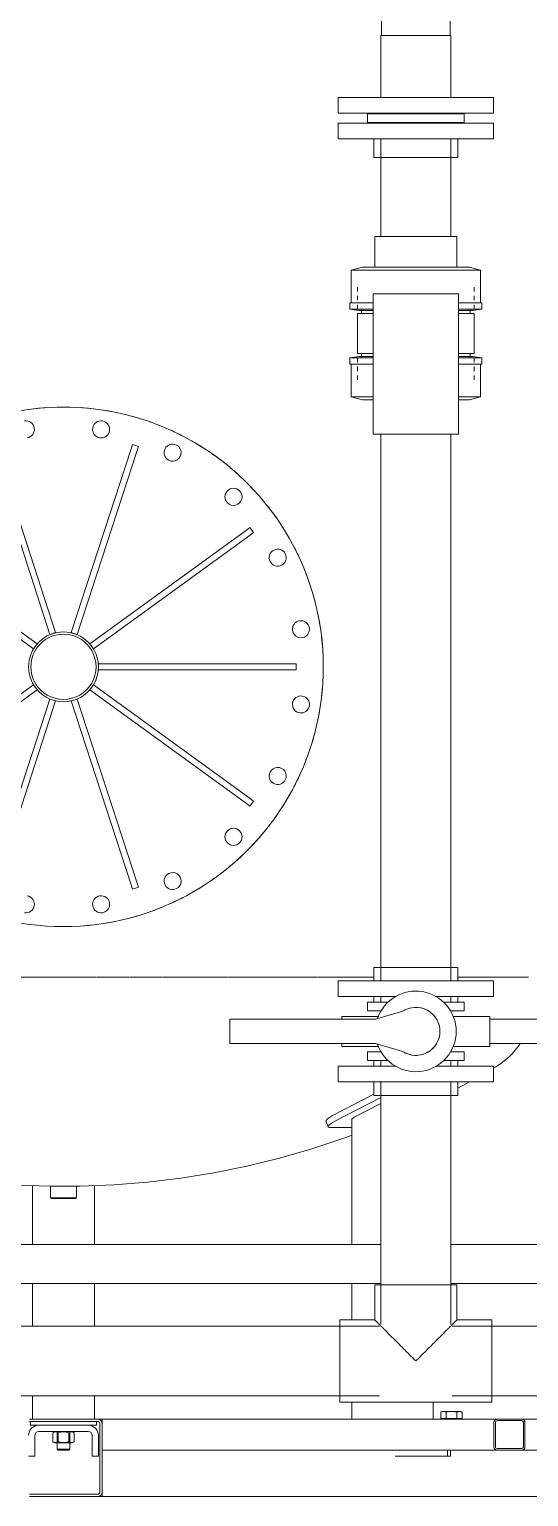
# Model space of a CAD drawing. Header units: millimetres. Extents: x -3824 to 3958, y -576 to 3647.
# Drawn here: x 1739 to 2383, y 0 to 1892 of the extents above; entities that cross this region are included whole.
import ezdxf

# ---------------------------------------------------------------- set-up
doc = ezdxf.new("R2010")
doc.units = ezdxf.units.MM
for name, color, linetype, lineweight in [('A_--------_E-', 8, 'Continuous', 9), ('M-_EQPT----_E', 7, 'Continuous', 9), ('M-_WATR----_E', 5, 'Continuous', 9), ('S-_STRL----_A', 7, 'Continuous', 9)]:
    doc.layers.add(name, color=color, linetype=linetype, lineweight=lineweight)

# ---------------------------------------------------------------- blocks, each defined once
blk = doc.blocks.new('PNS-0100 MAIN FRAME - ASY PNS-0100 MAIN FRAME_iam-651195-Разрез 2')
at = {"layer": 'A_--------_E-'}
for p, q in [((1833.2, 100), (1827.2, 100)), ((2342.2, 100), (1833.2, 100)), ((1833.2, 96), (1833.2, 100)), ((1833.2, 96), (1833.2, 94)), ((2883.2, 100), (2374.3, 100)), ((1833.2, 60), (2342.2, 60)), ((2374.3, 60), (2883.2, 60)), ((1833.2, 0), (1833.2, 6)), ((1833.2, 0), (2883.2, 0)), ((1827.2, 0), (1833.2, 0))]:
    blk.add_line(p, q, dxfattribs=at)
at = {"layer": 'S-_STRL----_A'}
for p, q in [((1739.2, 100), (1827.2, 100)), ((1739.2, 97), (1827.2, 97)), ((2338.2, 96), (2338.2, 64)), ((2340.2, 96), (2340.2, 64)), ((2342.2, 100), (2374.2, 100)), ((2342.2, 98), (2374.2, 98)), ((2376.2, 96), (2376.2, 64)), ((2378.2, 96), (2378.2, 64)), ((1830.2, 94), (1830.2, 6)), ((1833.2, 94), (1833.2, 6)), ((2342.2, 62), (2374.2, 62)), ((2374.2, 60), (2342.2, 60)), ((1739.2, 3), (1827.2, 3)), ((1827.2, 0), (1739.2, 0))]:
    blk.add_line(p, q, dxfattribs=at)
for centre, radius, start, end in [((1827.2, 94), 6, 0, 90), ((1827.2, 94), 3, 360, 90), ((2342.2, 96), 4, 90, 180), ((2342.2, 96), 2, 90, 180), ((2374.2, 96), 4, 0, 90), ((2374.2, 96), 2, 0, 90), ((2342.2, 64), 4, 180, 270), ((2342.2, 64), 2, 180, 270), ((2374.2, 64), 2, 270, 360), ((2374.2, 64), 4, 270, 0), ((1827.2, 6), 3, 270, 360), ((1827.2, 6), 6, 270, 0)]:
    blk.add_arc(centre, radius, start, end, dxfattribs=at)
blk = doc.blocks.new('PNS-0100 MAIN FRAME - Standard-550811-Разрез 2')
blk.add_blockref('PNS-0100 MAIN FRAME - ASY PNS-0100 MAIN FRAME_iam-651195-Разрез 2', (0, 0))
blk = doc.blocks.new('PNS-Filter column D1200 _180 Left feed 90-50_ - ASY PNS-Filter column D1200_iam-V1-Разрез 2')
at = {"layer": 'A_--------_E-'}
for p, q in [((2281.9, 1884.1), (2281.9, 2056.1)), ((2193, 1944.6), (2193, 1884.1)), ((2192.5, 1884.1), (2192.5, 1804.1)), ((2211.7, 1884.1), (2192.5, 1884.1)), ((2282.5, 1884.1), (2211.7, 1884.1)), ((2282.5, 1804.1), (2282.5, 1884.1)), ((2137.5, 1804.1), (2137.5, 1784.1)), ((2319.4, 1804.1), (2137.5, 1804.1)), ((2337.5, 1804.1), (2319.4, 1804.1)), ((2337.5, 1784.1), (2337.5, 1804.1)), ((2319.4, 1784.1), (2137.5, 1784.1)), ((2337.5, 1784.1), (2319.4, 1784.1)), ((1783.2, 1405.1), (1783.2, 1404.8)), ((1783.2, 1404.8), (1783.2, 1405.1)), ((1688.4, 1349), (1765.5, 1111.7)), ((1773.1, 1114.2), (1696, 1351.4)), ((1870.4, 1351.4), (1793.3, 1114.2)), ((1800.9, 1111.7), (1878, 1349)), ((1870.4, 1351.4), (1872.1, 1356.7)), ((1879.7, 1354.2), (1872.1, 1356.7)), ((1879.7, 1354.2), (1878, 1349)), ((2019.1, 1246.5), (2023.6, 1249.7)), ((2028.3, 1243.2), (2023.6, 1249.7)), ((1542.6, 1240), (1744.5, 1093.3)), ((1749.2, 1099.8), (1547.3, 1246.5)), ((2019.1, 1246.5), (1817.3, 1099.8)), ((1822, 1093.3), (2023.8, 1240)), ((2028.3, 1243.2), (2023.8, 1240)), ((1744.5, 1093.3), (1749.2, 1099.8)), ((1765.5, 1111.7), (1773.1, 1114.2)), ((1793.3, 1114.2), (1800.9, 1111.7)), ((1817.3, 1099.8), (1822, 1093.3)), ((2077.7, 1074.1), (1828.2, 1074.1)), ((1828.2, 1074.1), (1828.2, 1066.1)), ((1828.2, 1066.1), (2077.7, 1066.1)), ((2077.7, 1074.1), (2083.2, 1074.1)), ((2083.2, 1066.1), (2077.7, 1066.1)), ((2083.2, 1066.1), (2083.2, 1074.1)), ((2118.2, 1070.1), (2117.9, 1070.1)), ((2118.2, 1070.1), (2117.9, 1070.1)), ((1744.5, 1046.9), (1542.6, 900.3)), ((1749.2, 1040.4), (1744.5, 1046.9)), ((1822, 1046.9), (1817.3, 1040.4)), ((2023.8, 900.3), (1822, 1046.9)), ((1547.3, 893.8), (1749.2, 1040.4)), ((1765.5, 1028.6), (1688.4, 791.3)), ((1696, 788.8), (1773.1, 1026.1)), ((1773.1, 1026.1), (1765.5, 1028.6)), ((1800.9, 1028.6), (1793.3, 1026.1)), ((1793.3, 1026.1), (1870.4, 788.8)), ((1878, 791.3), (1800.9, 1028.6)), ((1817.3, 1040.4), (2019.1, 893.8)), ((2023.6, 890.6), (2019.1, 893.8)), ((2023.6, 890.6), (2028.3, 897)), ((2023.8, 900.3), (2028.3, 897)), ((1872.1, 783.6), (1870.4, 788.8)), ((1872.1, 783.6), (1879.7, 786)), ((1878, 791.3), (1879.7, 786)), ((1783.2, 735.5), (1783.2, 735.1)), ((1783.2, 735.5), (1783.2, 735.1)), ((1782.2, 670.1), (1696.7, 670.1)), ((1739.7, 670.1), (1782.2, 670.1)), ((1825.4, 670.1), (1782.9, 670.1)), ((1782.9, 670.1), (1825.4, 670.1)), ((1868.4, 670.1), (1826.2, 670.1)), ((1826.2, 670.1), (1868.4, 670.1)), ((1911, 670.1), (1869.2, 670.1)), ((1869.2, 670.1), (1911, 670.1)), ((1952.9, 670.1), (1911.7, 670.1)), ((1911.7, 670.1), (1952.9, 670.1)), ((1994, 670.1), (1953.6, 670.1)), ((1953.6, 670.1), (1994, 670.1)), ((2034, 670.1), (1994.7, 670.1)), ((1994.7, 670.1), (2034, 670.1)), ((2072.7, 670.1), (2034.6, 670.1)), ((2034.7, 670.1), (2072.7, 670.1)), ((2110, 670.1), (2073.3, 670.1)), ((2073.3, 670.1), (2109.9, 670.1)), ((2145.5, 670.1), (2110.5, 670.1)), ((2110.5, 670.1), (2145.5, 670.1)), ((2179.3, 670.1), (2146.1, 670.1)), ((2146.1, 670.1), (2179.3, 670.1)), ((2183.6, 670.1), (2179.8, 670.1)), ((2179.8, 670.1), (2183.6, 670.1)), ((2292.5, 670.1), (2291.5, 670.1)), ((2291.5, 670.1), (2292.4, 670.1)), ((2314.6, 670.1), (2292.8, 670.1)), ((2292.8, 670.1), (2314.6, 670.1)), ((2334, 670.1), (2314.9, 670.1)), ((2314.9, 670.1), (2334, 670.1)), ((2345.7, 670.1), (2334.3, 670.1)), ((2345.7, 670.1), (2350.6, 670.1)), ((2358, 670.1), (2350.8, 670.1)), ((2358, 670.1), (2364.4, 670.1)), ((2370.3, 670.1), (2364.5, 670.1)), ((2370.3, 670.1), (2375.1, 670.1)), ((2379.5, 670.1), (2375.3, 670.1)), ((2379.5, 670.1), (2382.9, 670.1)), ((2340.6, 554.4), (2337.5, 552.6)), ((2183.5, 518.9), (2130.2, 491.4)), ((2133, 484.1), (2192.5, 514.8)), ((2192.5, 507.1), (2158.1, 489.3)), ((2121.6, 484.2), (2124.4, 476.9)), ((2155.3, 475.9), (2127.2, 475.9)), ((2155.1, 487), (2155.1, 325)), ((1743.2, 401.1), (1743.2, 325)), ((1766.5, 400.4), (1766.5, 385.3)), ((1783.2, 400.3), (1766.5, 400.3)), ((1800, 400.3), (1783.2, 400.3)), ((1800, 385.3), (1800, 400.7)), ((1823.2, 325), (1823.2, 401.2)), ((1766.5, 385.3), (1783.2, 385.3)), ((1783.2, 385.3), (1800, 385.3)), ((1743.2, 275), (1743.2, 220)), ((1823.2, 220), (1823.2, 275)), ((2155.1, 275), (2155.1, 228)), ((1743.2, 130), (1743.2, 100)), ((1823.2, 100), (1823.2, 130)), ((2155.1, 122), (2155.1, 100)), ((2260, 100), (2260, 122)), ((1740.7, 97), (1740.7, 92)), ((1825.7, 92), (1825.7, 97)), ((2269.5, 108.9), (2271.3, 110)), ((2269.5, 100.8), (2269.5, 108.9)), ((2276.4, 100.8), (2269.5, 100.8)), ((2272.9, 110), (2271.3, 110)), ((2272.9, 110), (2271.6, 110)), ((2272.1, 100.8), (2272.1, 100)), ((2283.3, 110), (2272.9, 110)), ((2275.2, 110), (2272.9, 110)), ((2276.4, 100.8), (2276.4, 108.9)), ((2290.3, 100.8), (2276.4, 100.8)), ((2283.3, 110), (2280.6, 110)), ((2293.7, 110), (2283.3, 110)), ((2286, 110), (2283.3, 110)), ((2290.3, 100.8), (2290.3, 108.9)), ((2297.2, 100.8), (2290.3, 100.8)), ((2293.7, 110), (2291.5, 110)), ((2295.3, 110), (2293.7, 110)), ((2295.1, 110), (2293.7, 110)), ((2294.6, 100), (2294.6, 100.8)), ((2295.3, 110), (2297.2, 108.9)), ((2297.2, 100.8), (2297.2, 108.9)), ((1745.7, 92), (1740.7, 92)), ((1745.7, 92), (1820.7, 92)), ((1746.2, 79), (1746.2, 52)), ((1815.2, 92), (1751.2, 92)), ((1751.2, 84), (1815.2, 84)), ((1769.4, 82.5), (1772, 84)), ((1769.4, 70.7), (1769.4, 82.5)), ((1775.2, 84), (1775.2, 61.2)), ((1776.3, 70.7), (1776.3, 82.5)), ((1790.1, 70.7), (1790.1, 82.5)), ((1791.2, 61.2), (1791.2, 84)), ((1794.5, 84), (1797.1, 82.5)), ((1797.1, 70.7), (1797.1, 82.5)), ((1820.2, 79), (1820.2, 52)), ((1825.7, 92), (1820.7, 92)), ((1828.2, 52), (1828.2, 79)), ((1772, 69.2), (1769.4, 70.7)), ((1772, 69.2), (1794.5, 69.2)), ((1775.2, 61.2), (1776.4, 60)), ((1775.2, 61.2), (1779.2, 61.2)), ((1779.8, 60), (1776.4, 60)), ((1779.2, 61.2), (1791.2, 61.2)), ((1790, 60), (1779.8, 60)), ((1790, 60), (1791.2, 61.2)), ((1797.1, 70.7), (1794.5, 69.2)), ((2278.2, 60), (2278.2, 52)), ((2282.2, 60), (2282.2, 52)), ((1746.2, 52), (1738.2, 52)), ((1820.2, 52), (1828.2, 52)), ((2278.2, 52), (2211, 52)), ((2282.2, 52), (2278.2, 52))]:
    blk.add_line(p, q, dxfattribs=at)
at = {"layer": 'A_--------_E-', "flags": 128}
for points in [[(2372.2, 584.3), (2371.7, 583.7), (2369.4, 580.4), (2367, 577.3), (2364.4, 574.2), (2361.7, 571.2), (2358.9, 568.4), (2356, 565.7), (2352.9, 563.1), (2349.8, 560.6), (2346.6, 558.2), (2343.2, 556), (2340.6, 554.4)], [(2306.8, 535), (2303, 532.8), (2291.5, 526.8)], [(2158.1, 489.3), (2155.3, 487.4), (2155.1, 487)], [(1766.5, 400.3), (1723.1, 401.8), (1679.9, 405.1), (1636.8, 410.1), (1593.9, 416.8), (1551.4, 425.2), (1509.2, 435.3), (1467.5, 447.1), (1426.2, 460.6), (1411.1, 466.2)], [(2155.3, 466.2), (2144.7, 462.2), (2103.5, 448.5), (2061.8, 436.5), (2019.7, 426.2), (1977.2, 417.6), (1934.4, 410.7), (1891.3, 405.5), (1848.1, 402.1), (1804.7, 400.3), (1800, 400.3)]]:
    blk.add_lwpolyline(points, dxfattribs=at)
at = {"layer": 'A_--------_E-'}
for centre, radius, start, end in [((1783.2, 1070.1), 335, 45, 225), ((1783.2, 1070.1), 335, 93.7609, 96.5692), ((1783.2, 1070.1), 335, 90, 91.402), ((1783.2, 1070.1), 335, 88.598, 90), ((1783.2, 1070.1), 335, 83.4308, 86.2391), ((1783.2, 1070.1), 335, 78.2574, 81.0791), ((1734.7, 1376.3), 11, 279, 99), ((1831.7, 1376.3), 11, 81, 261), ((1831.7, 1376.3), 11, 261, 81), ((1783.2, 1070.1), 335, 73.0744, 75.9214), ((1783.2, 1070.1), 335, 67.8754, 70.7653), ((1783.2, 1070.1), 335, 62.6467, 65.579), ((1923.9, 1346.3), 11, 63, 243), ((1923.9, 1346.3), 11, 243, 63), ((1783.2, 1070.1), 335, 57.3527, 60.4568), ((1783.2, 1070.1), 335, 51.8626, 55.3039), ((1783.2, 1070.1), 335, 39.8483, 50.1517), ((1783.2, 1070.1), 335, 225, 45), ((2002.4, 1289.3), 11, 45, 225), ((2002.4, 1289.3), 11, 225, 45), ((1783.2, 1070.1), 335, 34.6961, 38.1374), ((1783.2, 1070.1), 335, 29.5432, 32.6473), ((2059.4, 1210.9), 11, 27, 207), ((2059.4, 1210.9), 11, 207, 27), ((1783.2, 1070.1), 335, 24.3894, 27.3533), ((1783.2, 1070.1), 335, 19.2347, 22.1246), ((1783.2, 1070.1), 335, 14.0786, 16.9256), ((1783.2, 1070.1), 335, 8.9209, 11.7426), ((2089.4, 1118.6), 11, 9, 189), ((2089.4, 1118.6), 11, 189, 9), ((1783.2, 1070.1), 45, 45, 225), ((1783.2, 1070.1), 42, 45, 225), ((1783.2, 1070.1), 45, 225, 45), ((1783.2, 1070.1), 42, 225, 45), ((1783.2, 1070.1), 335, 3.7609, 6.5692), ((1783.2, 1070.1), 335, 0, 1.402), ((1783.2, 1070.1), 335, 358.598, 360), ((1783.2, 1070.1), 335, 353.4308, 356.2391), ((2089.4, 1021.6), 11, 171, 351), ((2089.4, 1021.6), 11, 351, 171), ((1783.2, 1070.1), 335, 348.2574, 351.0791), ((1783.2, 1070.1), 335, 343.0744, 345.9214), ((1783.2, 1070.1), 335, 337.8754, 340.7653), ((2059.4, 929.4), 11, 153, 333), ((2059.4, 929.4), 11, 333, 153), ((1783.2, 1070.1), 335, 332.6467, 335.6106), ((1783.2, 1070.1), 335, 327.3527, 330.4568), ((1783.2, 1070.1), 335, 321.8626, 325.3039), ((2002.4, 850.9), 11, 135, 315), ((2002.4, 850.9), 11, 315, 135), ((1783.2, 1070.1), 335, 309.8483, 320.1517), ((1923.9, 793.9), 11, 117, 297), ((1923.9, 793.9), 11, 297, 117), ((1783.2, 1070.1), 335, 304.6961, 308.1374), ((1783.2, 1070.1), 335, 299.5432, 302.6473), ((1734.7, 763.9), 11, 261, 81), ((1831.7, 763.9), 11, 99, 279), ((1831.7, 763.9), 11, 279, 99), ((1783.2, 1070.1), 335, 289.2347, 292.1246), ((1783.2, 1070.1), 335, 294.3894, 297.3533), ((1783.2, 1070.1), 335, 278.9209, 281.7426), ((1783.2, 1070.1), 335, 284.0786, 286.9256), ((1783.2, 1070.1), 335, 263.4308, 266.2391), ((1783.2, 1070.1), 335, 268.598, 270), ((1783.2, 1070.1), 335, 270, 271.402), ((1783.2, 1070.1), 335, 273.7609, 276.5692), ((1751.2, 79), 13, 90, 180), ((1751.2, 79), 5, 90, 180), ((1815.2, 79), 13, 360, 90), ((1815.2, 79), 5, 360, 90)]:
    blk.add_arc(centre, radius, start, end, dxfattribs=at)
for centre, end_param in [((2140.2, 491.4), 3.233871), ((2143, 484.1), 3.62657)]:
    blk.add_ellipse(centre, major_axis=(18.6, 7.2), ratio=0.204303, start_param=2.055774, end_param=end_param, dxfattribs=at)
for points in [[(2272.9, 110), (2272.6, 110), (2271.8, 109.9), (2270.7, 109.6), (2269.9, 109.2), (2269.5, 108.9)], [(2276.4, 108.9), (2276, 109.2), (2275.2, 109.6), (2274.1, 109.9), (2273.3, 110), (2272.9, 110)], [(2283.3, 110), (2282.6, 110), (2281.1, 109.9), (2278.9, 109.6), (2277.3, 109.2), (2276.4, 108.9)], [(2290.3, 108.9), (2289.4, 109.2), (2287.8, 109.6), (2285.6, 109.9), (2284.1, 110), (2283.3, 110)], [(2293.7, 110), (2293.4, 110), (2292.6, 109.9), (2291.5, 109.6), (2290.7, 109.2), (2290.3, 108.9)], [(2297.2, 108.9), (2296.8, 109.2), (2296, 109.6), (2294.8, 109.9), (2294.1, 110), (2293.7, 110)]]:
    blk.add_open_spline(points, degree=3, dxfattribs=at)
for points, knots in [([(1776.3, 82.5), (1775.8, 82.7), (1775, 83.2), (1773.5, 83.6), (1771.8, 83.6), (1770.2, 83), (1769.4, 82.5)], [0, 0, 0, 0, 0.166667, 0.333333, 0.666667, 1, 1, 1, 1]), ([(1790.1, 82.5), (1789.3, 82.7), (1787.6, 83.2), (1784.6, 83.6), (1781.1, 83.6), (1778, 83), (1776.3, 82.5)], [0, 0, 0, 0, 0.166667, 0.333333, 0.666667, 1, 1, 1, 1]), ([(1797.1, 82.5), (1796.7, 82.7), (1796, 83.1), (1794.7, 83.5), (1792.9, 83.7), (1791.3, 83.1), (1790.1, 82.5)], [0, 0, 0, 0, 0.142857, 0.285714, 0.571429, 1, 1, 1, 1]), ([(1769.4, 70.7), (1769.7, 70.5), (1770.5, 70.1), (1771.8, 69.7), (1773.6, 69.5), (1775.2, 70.1), (1776.3, 70.7)], [0, 0, 0, 0, 0.142857, 0.285714, 0.571429, 1, 1, 1, 1]), ([(1776.3, 70.7), (1777.2, 70.5), (1778.8, 70), (1781.8, 69.6), (1785.3, 69.6), (1788.4, 70.2), (1790.1, 70.7)], [0, 0, 0, 0, 0.166667, 0.333333, 0.666667, 1, 1, 1, 1]), ([(1790.1, 70.7), (1790.6, 70.5), (1791.4, 70), (1792.9, 69.6), (1794.6, 69.6), (1796.2, 70.2), (1797.1, 70.7)], [0, 0, 0, 0, 0.166667, 0.333333, 0.666667, 1, 1, 1, 1])]:
    blk.add_open_spline(points, degree=3, knots=knots, dxfattribs=at)
blk = doc.blocks.new('PNS-Filter column D1200 _180 Left feed 90-50_ - Standard-V2-Разрез 2')
at = {"layer": 'M-_EQPT----_E'}
for p, q in [((2192.5, 1784.1), (2192.5, 1783.1)), ((2282.5, 1783.1), (2282.5, 1784.1)), ((1767.2, 385.3), (1767.2, 384.3)), ((1767.2, 384.3), (1767.6, 384.3)), ((1767.7, 384.3), (1799.2, 384.3)), ((1799.2, 384.3), (1799.2, 385.3))]:
    blk.add_line(p, q, dxfattribs=at)
blk.add_blockref('PNS-Filter column D1200 _180 Left feed 90-50_ - ASY PNS-Filter column D1200_iam-V1-Разрез 2', (0, 0))
blk = doc.blocks.new('COMER_TE40_U-PVC тройник равнопроходный - DN16 - DN315 _Grey_-566867-Разрез 2')
at = {"layer": 'M-_WATR----_E', "color": 33, "lineweight": 20}
for p, q in [((684.5, 273), (684.5, 228)), ((790.5, 273), (684.5, 273)), ((790.5, 228), (790.5, 273)), ((684.5, 228), (639.5, 228)), ((639.5, 228), (639.5, 122)), ((835.5, 228), (790.5, 228)), ((835.5, 122), (835.5, 228)), ((639.5, 122), (835.5, 122))]:
    blk.add_line(p, q, dxfattribs=at)
for points, knots in [([(737.5, 175), (734.8, 177.6), (729.5, 182.9), (721.7, 190.8), (714, 198.5), (707.9, 204.6), (703.2, 209.2), (699.9, 212.6), (697.3, 215.2), (695.3, 217.2), (693.9, 218.6), (692.5, 220), (691.2, 221.2), (690, 222.4), (688.9, 223.5), (688, 224.5), (686.8, 225.7), (685.1, 227.4), (684.5, 228), (684.5, 228)], [0, 0, 0, 0, 0.111111, 0.222222, 0.333333, 0.444444, 0.5, 0.555556, 0.611111, 0.638889, 0.666667, 0.694444, 0.722222, 0.75, 0.777778, 0.805556, 0.833333, 0.888889, 1, 1, 1, 1]), ([(790.5, 228), (790.4, 228), (789.9, 227.4), (788.2, 225.7), (787, 224.5), (786, 223.5), (784.9, 222.4), (783.7, 221.2), (782.4, 220), (781.1, 218.6), (779.7, 217.2), (777.7, 215.2), (770.9, 208.4), (760.4, 197.9), (747.4, 184.9), (740.8, 178.3), (737.5, 175)], [0, 0, 0, 0, 0.111111, 0.166667, 0.194444, 0.222222, 0.25, 0.277778, 0.305556, 0.333333, 0.361111, 0.388889, 0.444444, 0.722222, 0.861111, 1, 1, 1, 1])]:
    blk.add_open_spline(points, degree=3, knots=knots, dxfattribs=at)
blk = doc.blocks.new('COMER_industrial series - BVI10-EL090-345467-Разрез 2')
at = {"layer": 'M-_WATR----_E', "color": 33, "lineweight": 20}
for p, q in [((-815.3, 1625), (-815.3, 1585.6)), ((-815.3, 1625), (-709.7, 1625)), ((-709.7, 1585.6), (-709.7, 1625)), ((-831.5, 1585.6), (-846, 1581.7)), ((-846, 1581.7), (-846, 1539.5)), ((-679, 1581.7), (-846, 1581.7)), ((-693.5, 1585.6), (-831.5, 1585.6)), ((-679, 1581.7), (-693.5, 1585.6)), ((-679, 1539.5), (-679, 1581.7)), ((-837.8, 1559.8), (-837.8, 1554.2)), ((-687.3, 1554.2), (-687.3, 1559.8)), ((-847.5, 1539.5), (-847.5, 1531.5)), ((-817.5, 1539.5), (-847.5, 1539.5)), ((-837.8, 1548.5), (-837.8, 1542.8)), ((-837.8, 1537.1), (-837.8, 1531.5)), ((-817.5, 1551), (-817.5, 1370)), ((-707.5, 1551), (-817.5, 1551)), ((-707.5, 1370), (-707.5, 1551)), ((-677.5, 1539.5), (-707.5, 1539.5)), ((-687.3, 1542.8), (-687.3, 1548.5)), ((-687.3, 1531.5), (-687.3, 1537.1)), ((-677.5, 1531.5), (-677.5, 1539.5)), ((-847.5, 1531.5), (-836, 1529.5)), ((-817.5, 1531.5), (-847.5, 1531.5)), ((-837.8, 1525.8), (-837.8, 1474.2)), ((-837.8, 1525.8), (-817.7, 1525.8)), ((-836, 1529.5), (-817.7, 1529.5)), ((-832.6, 1530.9), (-832.6, 1525.8)), ((-677.5, 1531.5), (-707.5, 1531.5)), ((-707.3, 1529.5), (-689, 1529.5)), ((-707.3, 1525.8), (-687.3, 1525.8)), ((-692.4, 1525.8), (-692.4, 1530.9)), ((-689, 1529.5), (-677.5, 1531.5)), ((-687.3, 1474.2), (-687.3, 1525.8)), ((-836, 1470.5), (-847.5, 1468.5)), ((-847.5, 1468.5), (-847.5, 1460.5)), ((-847.5, 1468.5), (-817.5, 1468.5)), ((-847.5, 1460.5), (-817.5, 1460.5)), ((-846, 1460.5), (-846, 1418.3)), ((-817.7, 1474.2), (-837.8, 1474.2)), ((-837.8, 1468.5), (-837.8, 1462.9)), ((-837.8, 1457.2), (-837.8, 1451.5)), ((-817.7, 1470.5), (-836, 1470.5)), ((-832.6, 1474.2), (-832.6, 1469.1)), ((-707.5, 1468.5), (-677.5, 1468.5)), ((-707.5, 1460.5), (-677.5, 1460.5)), ((-687.3, 1474.2), (-707.3, 1474.2)), ((-689, 1470.5), (-707.3, 1470.5)), ((-692.4, 1469.1), (-692.4, 1474.2)), ((-677.5, 1468.5), (-689, 1470.5)), ((-687.3, 1462.9), (-687.3, 1468.5)), ((-687.3, 1451.5), (-687.3, 1457.2)), ((-679, 1418.3), (-679, 1460.5)), ((-677.5, 1460.5), (-677.5, 1468.5)), ((-837.8, 1445.8), (-837.8, 1440.2)), ((-687.3, 1440.2), (-687.3, 1445.8)), ((-846, 1418.3), (-831.5, 1414.4)), ((-846, 1418.3), (-817.6, 1418.3)), ((-831.5, 1414.4), (-817.7, 1414.4)), ((-707.4, 1418.3), (-679, 1418.3)), ((-707.3, 1414.4), (-693.5, 1414.4)), ((-693.5, 1414.4), (-679, 1418.3)), ((-817.5, 1370), (-707.5, 1370))]:
    blk.add_line(p, q, dxfattribs=at)
blk = doc.blocks.new('COMER_BUT сермя _Butterfly valves_ red - BUT10090-V22-Разрез 2')
at = {"layer": 'M-_WATR----_E', "color": 33, "lineweight": 20}
for p, q in [((2220.7, 626.1), (2185.5, 615.7)), ((2185.5, 615.7), (1997.5, 615.7)), ((1997.5, 615.7), (1997.5, 584.3)), ((2142, 619.3), (2142, 615.7)), ((2142, 619.3), (2189.7, 619.3)), ((2285.3, 619.3), (2333, 619.3)), ((2333, 580.7), (2333, 619.3)), ((1997.5, 584.3), (2185.5, 584.3)), ((2142, 584.3), (2142, 580.7)), ((2142, 580.7), (2189.7, 580.7)), ((2185.5, 584.3), (2220.7, 573.9)), ((2285.3, 580.7), (2333, 580.7))]:
    blk.add_line(p, q, dxfattribs=at)
for radius, start, end in [(52, 0, 161.237), (31, 0, 122.791), (31, 116.8083, 121.2292), (31, 102.2804, 107.3084), (31, 90, 93.0913), (31, 88.0471, 90), (31, 75.4664, 81.2199), (31, 62.8856, 68.5682), (31, 50.3048, 55.8749), (31, 37.7249, 43.1076), (31, 25.1464, 30.1803), (31, 12.281, 12.8571), (52, 198.763, 360), (31, 237.209, 360), (31, 340.8973, 345.6441), (31, 240.5173, 247.7644), (31, 253.806, 261.0561), (31, 267.0855, 270), (31, 270, 273.6256), (31, 281.8558, 288.0896), (31, 296.3247, 302.5097), (31, 310.8776, 316.9033), (31, 325.6138, 331.2796)]:
    blk.add_arc((2237.5, 600), radius, start, end, dxfattribs=at)
blk = doc.blocks.new('COMER_ST10_U-PVC бурт под фланец с гладкой поверхностью red - DN20 - DN225-877299-Разрез 2')
at = {"layer": 'M-_WATR----_E', "lineweight": 20}
for p, q in [((675, 573.5), (675, 562.5)), ((692.8, 573.5), (675, 573.5)), ((800, 573.5), (782.2, 573.5)), ((800, 562.5), (800, 573.5)), ((675, 562.5), (701.4, 562.5)), ((683.5, 562.5), (683.5, 555)), ((773.6, 562.5), (800, 562.5)), ((791.5, 555), (791.5, 562.5)), ((683.5, 535), (683.5, 517.5)), ((791.5, 517.5), (791.5, 535)), ((683.5, 517.5), (791.5, 517.5))]:
    blk.add_line(p, q, dxfattribs=at)
blk = doc.blocks.new('COMER_BR00_U-PVC свободный фланец red - DN15 - DN200-868771-Разрез 2')
at = {"layer": 'M-_WATR----_E', "lineweight": 20}
for p, q in [((637.5, 555), (637.5, 535)), ((711.5, 555), (637.5, 555)), ((837.5, 555), (763.5, 555)), ((837.5, 535), (837.5, 555)), ((637.5, 535), (837.5, 535))]:
    blk.add_line(p, q, dxfattribs=at)
blk = doc.blocks.new('COMER_BR00_U-PVC свободный фланец red - DN15 - DN200-V21-Разрез 2')
at = {"layer": 'M-_WATR----_E', "lineweight": 20}
for p, q in [((637.5, 665), (637.5, 645)), ((837.5, 665), (637.5, 665)), ((837.5, 645), (837.5, 665)), ((637.5, 645), (711.5, 645)), ((763.5, 645), (837.5, 645))]:
    blk.add_line(p, q, dxfattribs=at)
blk = doc.blocks.new('COMER_BUT сермя _Butterfly valves_ red - BUT10090-V23-Разрез 2')
at = {"layer": 'M-_WATR----_E', "color": 33, "lineweight": 20}
for p, q in [((2489.7, 626.1), (2454.5, 615.7)), ((2454.5, 615.7), (2333, 615.7)), ((2411, 619.3), (2411, 615.7)), ((2411, 619.3), (2458.7, 619.3)), ((2554.3, 619.3), (2602, 619.3)), ((2602, 580.7), (2602, 619.3)), ((2333, 584.3), (2454.5, 584.3)), ((2411, 584.3), (2411, 580.7)), ((2411, 580.7), (2458.7, 580.7)), ((2454.5, 584.3), (2489.7, 573.9)), ((2554.3, 580.7), (2602, 580.7))]:
    blk.add_line(p, q, dxfattribs=at)
for radius, start, end in [(52, 0, 161.237), (31, 0, 122.791), (31, 116.8083, 121.2292), (31, 102.2804, 107.3084), (31, 90, 93.0913), (31, 88.0471, 90), (31, 75.4664, 81.2199), (31, 62.8856, 68.5682), (31, 50.3048, 55.8749), (31, 37.7249, 43.1076), (31, 25.1464, 30.1803), (31, 12.281, 12.8571), (52, 198.763, 360), (31, 237.209, 360), (31, 340.8973, 345.6441), (31, 240.5173, 247.7644), (31, 253.806, 261.0561), (31, 267.0855, 270), (31, 270, 273.6256), (31, 281.8558, 288.0896), (31, 296.3247, 302.5097), (31, 310.8776, 316.9033), (31, 325.6138, 331.2796)]:
    blk.add_arc((2506.5, 600), radius, start, end, dxfattribs=at)
blk = doc.blocks.new('COMER_ST10_BR00_U-PVC бурт под фланец с гладкой поверхностью red - DN20 - DN225-V29-Разрез 2')
at = {"layer": 'M-_WATR----_E', "color": 33, "lineweight": 20}
for p, q in [((675, 1783.1), (675, 1772.1)), ((737.5, 1783.1), (675, 1783.1)), ((800, 1783.1), (737.5, 1783.1)), ((800, 1772.1), (800, 1783.1)), ((675, 1772.1), (737.5, 1772.1)), ((683.5, 1772.1), (683.5, 1771.1)), ((737.5, 1772.1), (800, 1772.1)), ((791.5, 1771.1), (791.5, 1772.1)), ((683.5, 1751.1), (683.5, 1727.1)), ((791.5, 1727.1), (791.5, 1751.1)), ((683.5, 1727.1), (737.5, 1727.1)), ((737.5, 1727.1), (791.5, 1727.1))]:
    blk.add_line(p, q, dxfattribs=at)
blk = doc.blocks.new('COMER_BR00_U-PVC свободный фланец red - DN15 - DN200-V30-Разрез 2')
at = {"layer": 'M-_WATR----_E', "lineweight": 20}
for p, q in [((637.5, 1771.1), (637.5, 1751.1)), ((737.5, 1771.1), (637.5, 1771.1)), ((837.5, 1771.1), (737.5, 1771.1)), ((837.5, 1751.1), (837.5, 1771.1)), ((637.5, 1751.1), (737.5, 1751.1)), ((737.5, 1751.1), (837.5, 1751.1))]:
    blk.add_line(p, q, dxfattribs=at)

msp = doc.modelspace()

# ---------------------------------------------------------------- linework, layer by layer
at = {"layer": 'M-_WATR----_E', "color": 33, "lineweight": 20}
for p, q in [((2192.5, 1772.1), (2192.5, 1771.1)), ((2282.5, 1771.1), (2282.5, 1772.1)), ((2192.5, 1751.1), (2192.5, 1625)), ((2282.5, 1625), (2282.5, 1751.1)), ((2192.5, 1370), (2192.5, 665)), ((2282.5, 665), (2282.5, 1370)), ((2192.5, 645), (2192.5, 637.5)), ((2282.5, 637.5), (2282.5, 645)), ((2192.5, 626.5), (2192.5, 626)), ((2282.5, 626), (2282.5, 626.5)), ((2192.5, 574), (2192.5, 573.5)), ((2282.5, 573.5), (2282.5, 574)), ((2192.5, 562.5), (2192.5, 555)), ((2282.5, 555), (2282.5, 562.5)), ((2192.5, 535), (2192.5, 222)), ((2282.5, 222), (2282.5, 535)), ((2190.5, 220), (784.5, 220)), ((2407.5, 220), (2284.5, 220)), ((784.5, 130), (2190.5, 130)), ((2284.5, 130), (2407.5, 130))]:
    msp.add_line(p, q, dxfattribs=at)
at = {"layer": 'M-_WATR----_E', "color": 40, "lineweight": 20}
for p, q in [((2192.5, 325), (1273.2, 325)), ((3300.9, 325), (2282.5, 325)), ((1273.2, 275), (2192.5, 275)), ((2282.5, 275), (3300.9, 275))]:
    msp.add_line(p, q, dxfattribs=at)

# ---------------------------------------------------------------- block references
at = {"layer": 'A_--------_E-'}
msp.add_blockref('PNS-0100 MAIN FRAME - Standard-550811-Разрез 2', (0, 0), dxfattribs=at)
at = {"layer": 'M-_EQPT----_E'}
msp.add_blockref('PNS-Filter column D1200 _180 Left feed 90-50_ - Standard-V2-Разрез 2', (0, 0), dxfattribs=at)
at = {"layer": 'M-_WATR----_E', "color": 33, "lineweight": 20}
for name, p in [('COMER_ST10_BR00_U-PVC бурт под фланец с гладкой поверхностью red - DN20 - DN225-V29-Разрез 2', (1500, 0)), ('COMER_industrial series - BVI10-EL090-345467-Разрез 2', (3000, 0)), ('COMER_BUT сермя _Butterfly valves_ red - BUT10090-V22-Разрез 2', (0, 0)), ('COMER_BUT сермя _Butterfly valves_ red - BUT10090-V23-Разрез 2', (0, 0)), ('COMER_TE40_U-PVC тройник равнопроходный - DN16 - DN315 _Grey_-566867-Разрез 2', (1500, 0))]:
    msp.add_blockref(name, p, dxfattribs=at)
at = {"layer": 'M-_WATR----_E', "lineweight": 20}
for name in ['COMER_BR00_U-PVC свободный фланец red - DN15 - DN200-V30-Разрез 2', 'COMER_BR00_U-PVC свободный фланец red - DN15 - DN200-V21-Разрез 2', 'COMER_ST10_U-PVC бурт под фланец с гладкой поверхностью red - DN20 - DN225-877299-Разрез 2', 'COMER_BR00_U-PVC свободный фланец red - DN15 - DN200-868771-Разрез 2']:
    msp.add_blockref(name, (1500, 0), dxfattribs=at)
at = {"layer": 'M-_WATR----_E', "lineweight": 20, "rotation": 180}
msp.add_blockref('COMER_ST10_U-PVC бурт под фланец с гладкой поверхностью red - DN20 - DN225-877299-Разрез 2', (2975, 1200), dxfattribs=at)

doc.saveas('drawing.dxf')
